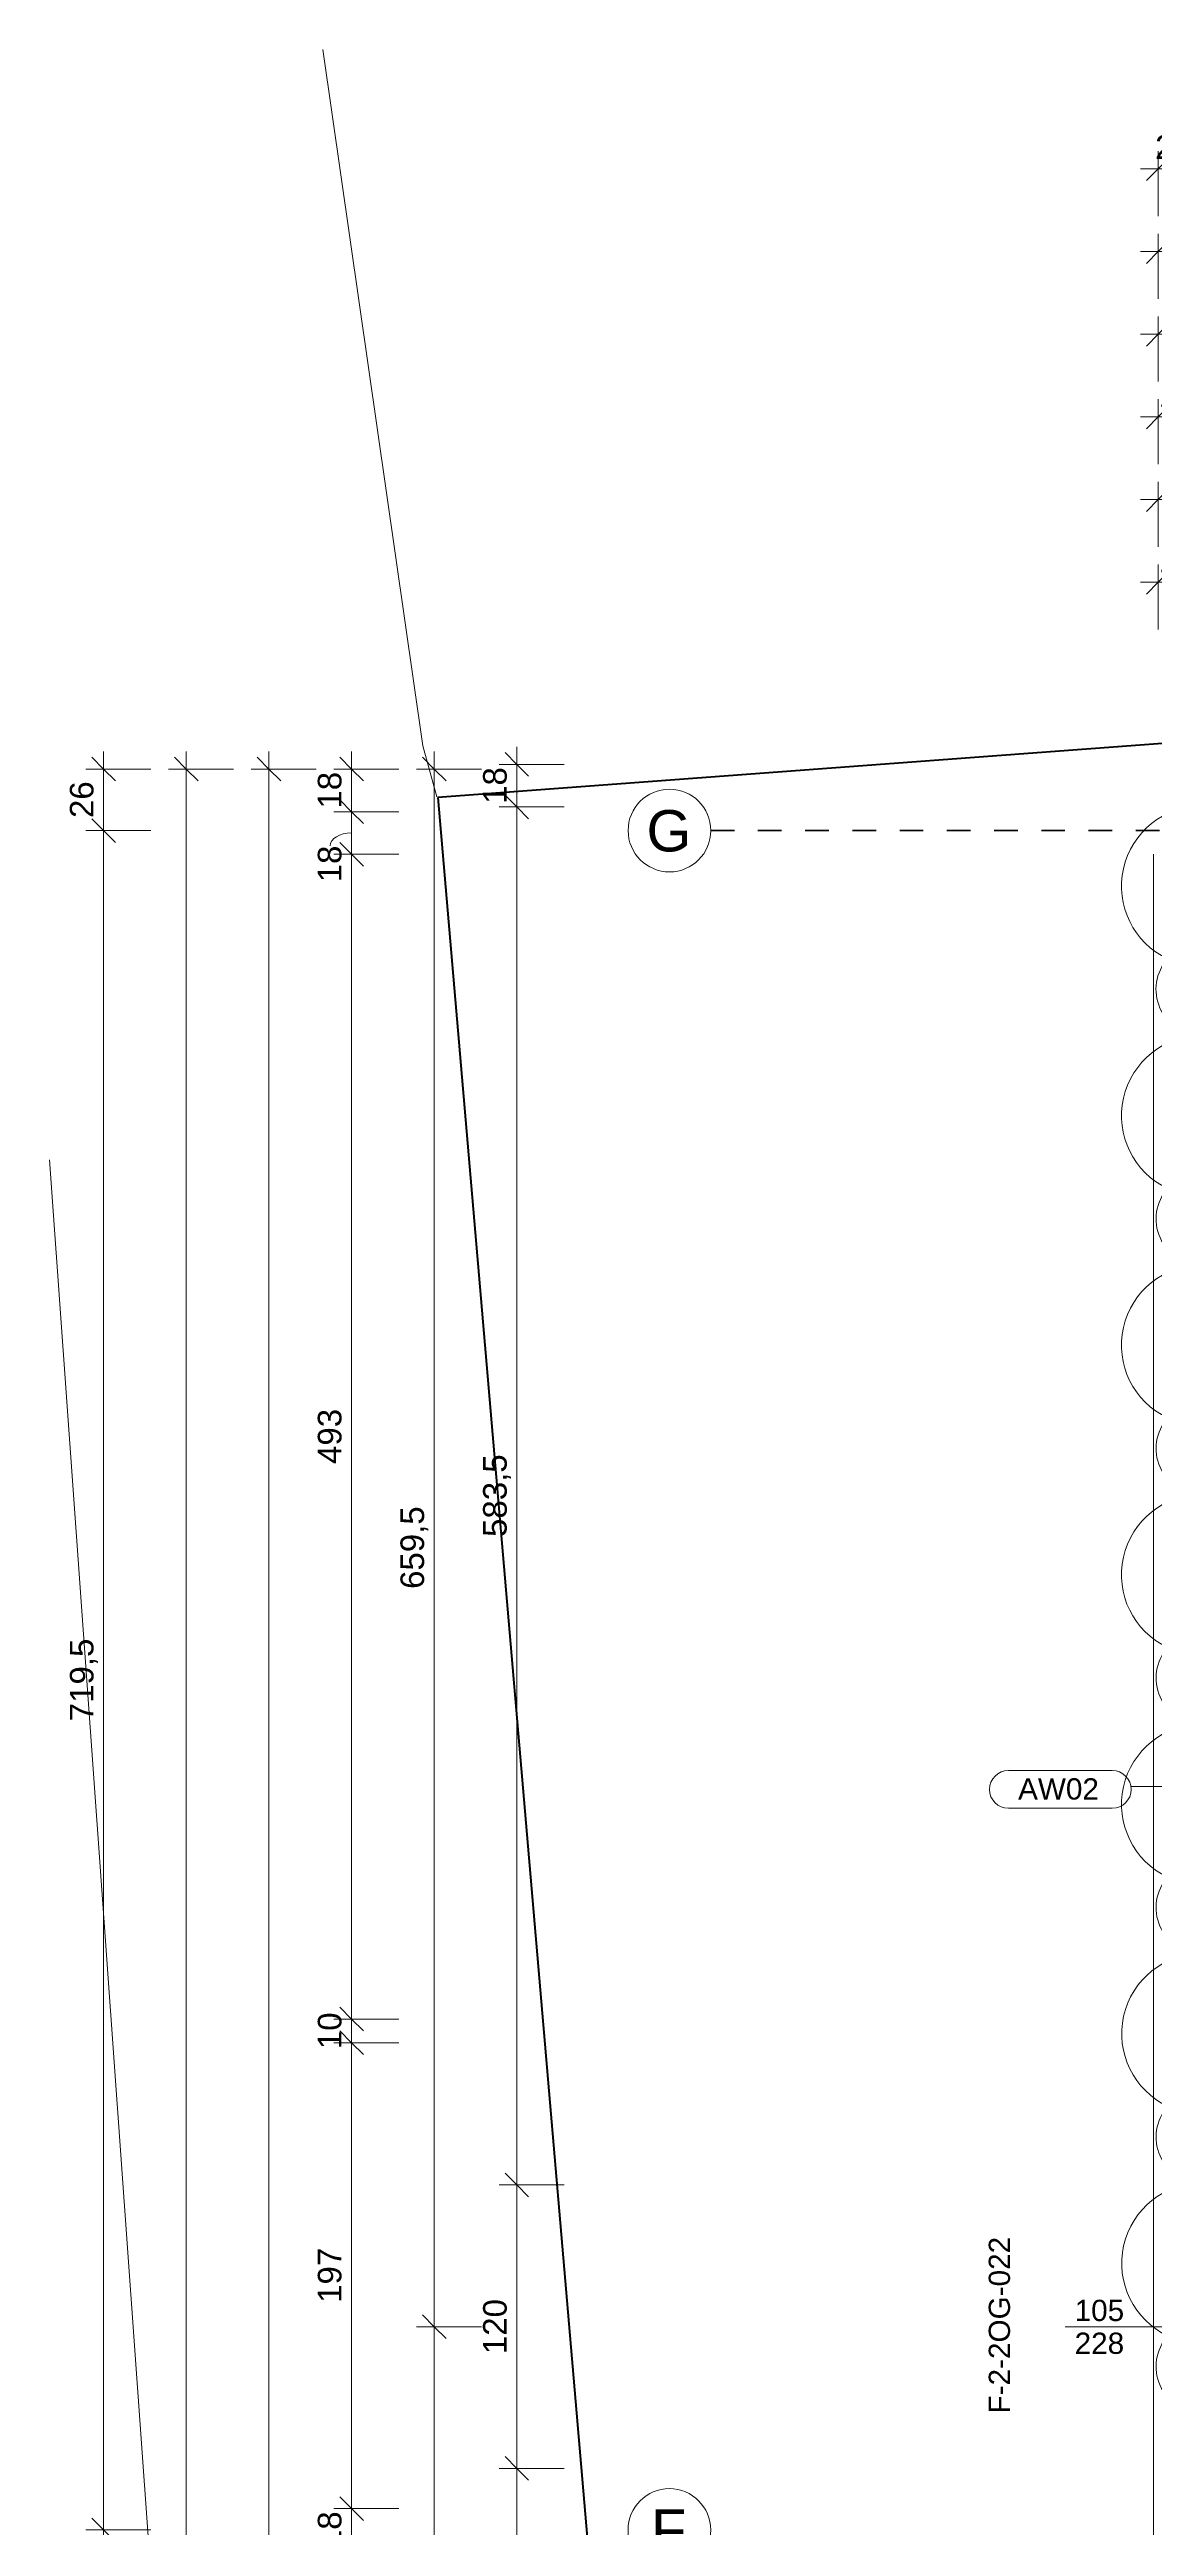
# Model space of a CAD drawing. Header units: metres. Extents: x -67.4 to -27.2, y 43.9 to 89.6.
# Drawn here: x -59.04 to -54.37, y 75.8 to 86.29 of the extents above; entities that cross this region are included whole.
import ezdxf

# ---------------------------------------------------------------- set-up
doc = ezdxf.new("R2010")
doc.units = ezdxf.units.M
doc.linetypes.add('Strich Punkt Mittel', pattern=[0.015875, 0.00635, -0.004763, 0, -0.004763])
for name, color, linetype, lineweight in [('A-GLAZ-IDEN_', 152, 'Continuous', 9), ('A_2D', 7, 'Continuous', 13), ('A_Bemassung-50_', 4, 'Continuous', 9), ('A_Bemassung_', 4, 'Continuous', 9), ('A_Beschriftung_', 7, 'Continuous', 9), ('A_Grundstuecksgrenze', 5, 'Continuous', 70), ('A_Raster_', 1, 'Continuous', 9), ('A_Waende', 7, 'Continuous', 13), ('G-ANNO-REVC_', 71, 'Continuous', 9)]:
    doc.layers.add(name, color=color, linetype=linetype, lineweight=lineweight)
doc.styles.add('Arial_1', font='arial.ttf', dxfattribs={"height": 0.175})
doc.styles.add('Arial_2', font='arial.ttf', dxfattribs={"height": 0.09})
doc.styles.add('Arial_5', font='arial.ttf', dxfattribs={"height": 0.1})
doc.dimstyles.new('WGA-Bemaßung', dxfattribs={"dimscale": 0.3048, "dimtxt": 0.102026, "dimasz": 0.328084, "dimexe": 0.246063, "dimexo": 0.0625, "dimgap": 0.04101, "dimtad": 1, "dimdec": 1, "dimlfac": 100, "dimrnd": 0.5, "dimdsep": 46, "dimtxsty": 'Arial_5', "dimblk1": 'OBLIQUE', "dimblk2": 'OBLIQUE', "dimsah": 1, "dimcen": 0.09, "dimdle": 0.246063, "dimazin": 2, "dimtfac": 1, "dimtdec": 4, "dimtix": 1, "dimtmove": 0, "dimatfit": 3, "dimfxl": 0.656168, "dimfxlon": 1, "dimtvp": 1, "dimtolj": 1, "dimtzin": 0, "dimarcsym": 2})
doc.dimstyles.new('WGA-Bemaßung_3', dxfattribs={"dimscale": 0.3048, "dimtxt": 0.102026, "dimasz": 0.328084, "dimexe": 0.246063, "dimexo": 0.0625, "dimgap": 0.04101, "dimtad": 1, "dimdec": 1, "dimlfac": 100, "dimrnd": 0.5, "dimdsep": 46, "dimtxsty": 'Arial_5', "dimblk1": 'OBLIQUE', "dimblk2": 'OBLIQUE', "dimsah": 1, "dimcen": 0.09, "dimdle": 0.246063, "dimazin": 2, "dimtfac": 1, "dimtdec": 4, "dimtix": 1, "dimtmove": 1, "dimatfit": 3, "dimfxl": 0.656168, "dimfxlon": 1, "dimtvp": 1, "dimtolj": 1, "dimtzin": 0, "dimarcsym": 2})
doc.dimstyles.new('WGA-Bemaßung_4', dxfattribs={"dimscale": 0.3048, "dimtxt": 0.102026, "dimasz": 0.328084, "dimexe": 0.246063, "dimexo": 0.0625, "dimgap": 0.04101, "dimtad": 1, "dimdec": 1, "dimlfac": 100, "dimrnd": 0.5, "dimdsep": 46, "dimtxsty": 'Arial_5', "dimblk1": 'OBLIQUE', "dimblk2": 'OBLIQUE', "dimsah": 1, "dimcen": 0.09, "dimdle": 0.246063, "dimazin": 2, "dimtfac": 1, "dimtdec": 4, "dimtix": 1, "dimtmove": 0, "dimatfit": 3, "dimfxl": 0.656168, "dimfxlon": 1, "dimtvp": 1, "dimtolj": 1, "dimtzin": 0, "dimarcsym": 2})

# ---------------------------------------------------------------- blocks, each defined once
blk = doc.blocks.new('Family - ___-3180367-263_PP_02OG_BT2')
at = {"layer": 'A_Grundstuecksgrenze'}
for p, q in [((-20.98, 98.81), (-31.818, 64.901)), ((-15.626, 97.032), (-20.98, 98.81))]:
    blk.add_line(p, q, dxfattribs=at)
blk = doc.blocks.new('Raster - BS_Achse-112124-263_PP_02OG_BT2')
at = {"layer": 'A_Beschriftung_'}
blk.add_circle((0, 0), 0.0035, dxfattribs=at)
blk = doc.blocks.new('BS_Fens_PP_Kämpfer - oben-10106766-263_PP_02OG_BT2')
at = {"layer": 'A-GLAZ-IDEN_'}
blk.add_line((0, 0.00012), (0, 0.01076), dxfattribs=at)
blk = doc.blocks.new('DIMBLOCK15-263_PP_02OG_BT2')
at = {"layer": 'A_Bemassung-50_', "lineweight": 35, "transparency": 16777216}
for p, q in [((-58.814, 83.24), (-58.864, 83.29)), ((-58.814, 83.24), (-58.764, 83.19)), ((-58.814, 82.98), (-58.864, 83.03)), ((-58.814, 82.98), (-58.764, 82.93))]:
    blk.add_line(p, q, dxfattribs=at)
at = {"layer": 'A_Bemassung-50_', "transparency": 16777216}
for p, q in [((-58.814, 83.315), (-58.814, 82.98)), ((-58.814, 83.24), (-58.889, 83.24)), ((-58.814, 83.24), (-58.614, 83.24)), ((-58.814, 82.98), (-58.889, 82.98)), ((-58.814, 82.98), (-58.614, 82.98))]:
    blk.add_line(p, q, dxfattribs=at)
at = {"layer": 'A_Bemassung-50_', "color": 0, "transparency": 16777216, "insert": (-58.957, 83.033), "char_height": 0.1, "width": 0.18459, "attachment_point": 1, "rotation": 90, "line_spacing_factor": 0.941778, "style": 'Arial_5'}
blk.add_mtext('26', dxfattribs=at)
blk = doc.blocks.new('_Oblique')
at = {"color": 0, "linetype": 'ByBlock', "lineweight": -2}
blk.add_line((-0.5, -0.5), (0.5, 0.5), dxfattribs=at)
blk = doc.blocks.new('DIMBLOCK16-263_PP_02OG_BT2')
at = {"layer": 'A_Bemassung-50_', "transparency": 16777216}
for p, q in [((-58.814, 82.98), (-58.889, 82.98)), ((-58.814, 82.98), (-58.814, 75.787)), ((-58.814, 82.98), (-58.614, 82.98)), ((-58.814, 75.787), (-58.889, 75.787)), ((-58.814, 75.787), (-58.614, 75.787))]:
    blk.add_line(p, q, dxfattribs=at)
at = {"layer": 'A_Bemassung-50_', "lineweight": 35, "transparency": 16777216}
for p, q in [((-58.814, 82.98), (-58.864, 83.03)), ((-58.814, 82.98), (-58.764, 82.93)), ((-58.814, 75.787), (-58.864, 75.837)), ((-58.814, 75.787), (-58.764, 75.737))]:
    blk.add_line(p, q, dxfattribs=at)
at = {"layer": 'A_Bemassung-50_', "color": 0, "transparency": 16777216, "insert": (-58.957, 79.21), "char_height": 0.1, "width": 0.41627, "attachment_point": 1, "rotation": 90, "line_spacing_factor": 0.941778, "style": 'Arial_5'}
blk.add_mtext('719,5', dxfattribs=at)
blk = doc.blocks.new('DIMBLOCK17-263_PP_02OG_BT2')
at = {"layer": 'A_Bemassung-50_', "lineweight": 35, "transparency": 16777216}
for p, q in [((-58.814, 75.787), (-58.864, 75.837)), ((-58.814, 75.787), (-58.764, 75.737)), ((-58.815, 68.904), (-58.865, 68.954)), ((-58.815, 68.904), (-58.765, 68.854))]:
    blk.add_line(p, q, dxfattribs=at)
at = {"layer": 'A_Bemassung-50_', "transparency": 16777216}
for p, q in [((-58.814, 75.787), (-58.889, 75.787)), ((-58.814, 75.787), (-58.815, 68.904)), ((-58.814, 75.787), (-58.614, 75.787)), ((-58.815, 68.904), (-58.89, 68.904)), ((-58.815, 68.904), (-58.615, 68.904))]:
    blk.add_line(p, q, dxfattribs=at)
at = {"layer": 'A_Bemassung-50_', "color": 0, "transparency": 16777216, "insert": (-58.957, 72.172), "char_height": 0.1, "width": 0.41627, "attachment_point": 1, "rotation": 90, "line_spacing_factor": 0.941778, "style": 'Arial_5'}
blk.add_mtext('688,5', dxfattribs=at)
blk = doc.blocks.new('DIMBLOCK23-263_PP_02OG_BT2')
at = {"layer": 'A_Bemassung-50_', "lineweight": 35, "transparency": 16777216}
for p, q in [((-58.464, 83.24), (-58.514, 83.29)), ((-58.464, 83.24), (-58.414, 83.19)), ((-58.465, 47.652), (-58.515, 47.702)), ((-58.465, 47.652), (-58.415, 47.602))]:
    blk.add_line(p, q, dxfattribs=at)
at = {"layer": 'A_Bemassung-50_', "transparency": 16777216}
for p, q in [((-58.464, 83.315), (-58.465, 47.577)), ((-58.464, 83.24), (-58.539, 83.24)), ((-58.464, 83.24), (-58.264, 83.24)), ((-58.465, 47.652), (-58.54, 47.652)), ((-58.465, 47.652), (-58.265, 47.652))]:
    blk.add_line(p, q, dxfattribs=at)
at = {"layer": 'A_Bemassung-50_', "color": 0, "transparency": 16777216, "insert": (-58.607, 65.292), "char_height": 0.1, "width": 0.36918, "attachment_point": 1, "rotation": 90, "line_spacing_factor": 0.941778, "style": 'Arial_5'}
blk.add_mtext('3559', dxfattribs=at)
blk = doc.blocks.new('DIMBLOCK24-263_PP_02OG_BT2')
at = {"layer": 'A_Bemassung-50_', "lineweight": 35, "transparency": 16777216}
for p, q in [((-58.114, 83.24), (-58.164, 83.29)), ((-58.114, 83.24), (-58.064, 83.19)), ((-58.115, 47.652), (-58.165, 47.702)), ((-58.115, 47.652), (-58.065, 47.602))]:
    blk.add_line(p, q, dxfattribs=at)
at = {"layer": 'A_Bemassung-50_', "transparency": 16777216}
for p, q in [((-58.114, 83.315), (-58.115, 47.577)), ((-58.114, 83.24), (-58.189, 83.24)), ((-58.114, 83.24), (-57.914, 83.24)), ((-58.115, 47.652), (-58.19, 47.652)), ((-58.115, 47.652), (-57.915, 47.652))]:
    blk.add_line(p, q, dxfattribs=at)
at = {"layer": 'A_Bemassung-50_', "color": 0, "transparency": 16777216, "insert": (-58.257, 65.292), "char_height": 0.1, "width": 0.36918, "attachment_point": 1, "rotation": 90, "line_spacing_factor": 0.941778, "style": 'Arial_5'}
blk.add_mtext('3559', dxfattribs=at)
blk = doc.blocks.new('DIMBLOCK29-263_PP_02OG_BT2')
at = {"layer": 'A_Bemassung-50_', "transparency": 16777216}
for p, q in [((-54.104, 85.781), (-54.423, 85.781)), ((-54.348, 85.781), (-54.348, 85.856)), ((-54.348, 85.781), (-54.348, 85.581)), ((-54.104, 85.781), (-54.104, 85.856)), ((-54.104, 85.781), (-54.104, 85.581))]:
    blk.add_line(p, q, dxfattribs=at)
at = {"layer": 'A_Bemassung-50_', "lineweight": 35, "transparency": 16777216}
for p, q in [((-54.348, 85.781), (-54.398, 85.731)), ((-54.348, 85.781), (-54.298, 85.831)), ((-54.104, 85.781), (-54.154, 85.731)), ((-54.104, 85.781), (-54.054, 85.831))]:
    blk.add_line(p, q, dxfattribs=at)
at = {"layer": 'A_Bemassung-50_', "color": 0, "transparency": 16777216, "insert": (-54.361, 85.923), "char_height": 0.1, "width": 0.32397, "attachment_point": 1, "rotation": 359.9983, "line_spacing_factor": 0.941778, "style": 'Arial_5'}
blk.add_mtext('24,5', dxfattribs=at)
blk = doc.blocks.new('DIMBLOCK30-263_PP_02OG_BT2')
at = {"layer": 'A_Bemassung-50_', "transparency": 16777216}
for p, q in [((-54.348, 85.431), (-54.348, 85.506)), ((-37.348, 85.43), (-37.348, 85.505)), ((-54.423, 85.431), (-37.273, 85.43)), ((-54.348, 85.431), (-54.348, 85.231)), ((-37.348, 85.43), (-37.348, 85.23))]:
    blk.add_line(p, q, dxfattribs=at)
at = {"layer": 'A_Bemassung-50_', "lineweight": 35, "transparency": 16777216}
for p, q in [((-54.348, 85.431), (-54.298, 85.481)), ((-37.348, 85.43), (-37.298, 85.48)), ((-54.348, 85.431), (-54.398, 85.381)), ((-37.348, 85.43), (-37.398, 85.38))]:
    blk.add_line(p, q, dxfattribs=at)
at = {"layer": 'A_Bemassung-50_', "color": 0, "transparency": 16777216, "insert": (-46.002, 85.573), "char_height": 0.1, "width": 0.36918, "attachment_point": 1, "rotation": 359.9983, "line_spacing_factor": 0.941778, "style": 'Arial_5'}
blk.add_mtext('1700', dxfattribs=at)
blk = doc.blocks.new('DIMBLOCK31-263_PP_02OG_BT2')
at = {"layer": 'A_Bemassung-50_', "transparency": 16777216}
for p, q in [((-54.348, 85.081), (-54.348, 85.156)), ((-40.568, 85.08), (-40.568, 85.155)), ((-54.423, 85.081), (-40.568, 85.08)), ((-54.348, 85.081), (-54.348, 84.881)), ((-40.568, 85.08), (-40.568, 84.88))]:
    blk.add_line(p, q, dxfattribs=at)
at = {"layer": 'A_Bemassung-50_', "lineweight": 35, "transparency": 16777216}
for p, q in [((-54.348, 85.081), (-54.398, 85.031)), ((-54.348, 85.081), (-54.298, 85.131)), ((-40.568, 85.08), (-40.618, 85.03)), ((-40.568, 85.08), (-40.518, 85.13))]:
    blk.add_line(p, q, dxfattribs=at)
at = {"layer": 'A_Bemassung-50_', "color": 0, "transparency": 16777216, "insert": (-47.612, 85.223), "char_height": 0.1, "width": 0.36918, "attachment_point": 1, "rotation": 359.9983, "line_spacing_factor": 0.941778, "style": 'Arial_5'}
blk.add_mtext('1378', dxfattribs=at)
blk = doc.blocks.new('DIMBLOCK55-263_PP_02OG_BT2')
at = {"layer": 'A_Bemassung-50_', "transparency": 16777216}
for p, q in [((-54.348, 84.381), (-54.348, 84.456)), ((-52.433, 84.381), (-52.433, 84.456)), ((-52.433, 84.381), (-54.423, 84.381)), ((-54.348, 84.381), (-54.348, 84.181)), ((-52.433, 84.381), (-52.433, 84.181))]:
    blk.add_line(p, q, dxfattribs=at)
at = {"layer": 'A_Bemassung-50_', "lineweight": 35, "transparency": 16777216}
for p, q in [((-54.348, 84.381), (-54.298, 84.431)), ((-52.433, 84.381), (-52.383, 84.431)), ((-54.348, 84.381), (-54.398, 84.331)), ((-52.433, 84.381), (-52.483, 84.331))]:
    blk.add_line(p, q, dxfattribs=at)
at = {"layer": 'A_Bemassung-50_', "color": 0, "transparency": 16777216, "insert": (-53.564, 84.523), "char_height": 0.1, "width": 0.41627, "attachment_point": 1, "rotation": 359.9983, "line_spacing_factor": 0.941778, "style": 'Arial_5'}
blk.add_mtext('191,5', dxfattribs=at)
blk = doc.blocks.new('DIMBLOCK60-263_PP_02OG_BT2')
at = {"layer": 'A_Bemassung-50_', "transparency": 16777216}
for p, q in [((-57.414, 76.647), (-57.489, 76.647)), ((-57.414, 74.167), (-57.414, 76.647)), ((-57.414, 76.647), (-57.214, 76.647)), ((-57.414, 74.167), (-57.489, 74.167)), ((-57.414, 74.167), (-57.214, 74.167))]:
    blk.add_line(p, q, dxfattribs=at)
at = {"layer": 'A_Bemassung-50_', "lineweight": 35, "transparency": 16777216}
for p, q in [((-57.414, 76.647), (-57.464, 76.697)), ((-57.414, 76.647), (-57.364, 76.597)), ((-57.414, 74.167), (-57.464, 74.217)), ((-57.414, 74.167), (-57.364, 74.117))]:
    blk.add_line(p, q, dxfattribs=at)
at = {"layer": 'A_Bemassung-50_', "color": 0, "transparency": 16777216, "insert": (-57.557, 75.291), "char_height": 0.1, "width": 0.27688, "attachment_point": 1, "rotation": 90, "line_spacing_factor": 0.941778, "style": 'Arial_5'}
blk.add_mtext('248', dxfattribs=at)
blk = doc.blocks.new('DIMBLOCK61-263_PP_02OG_BT2')
at = {"layer": 'A_Bemassung-50_', "lineweight": 35, "transparency": 16777216}
for p, q in [((-57.414, 83.24), (-57.464, 83.29)), ((-57.414, 83.24), (-57.364, 83.19)), ((-57.414, 76.647), (-57.464, 76.697)), ((-57.414, 76.647), (-57.364, 76.597))]:
    blk.add_line(p, q, dxfattribs=at)
at = {"layer": 'A_Bemassung-50_', "transparency": 16777216}
for p, q in [((-57.414, 76.647), (-57.414, 83.315)), ((-57.414, 83.24), (-57.489, 83.24)), ((-57.414, 83.24), (-57.214, 83.24)), ((-57.414, 76.647), (-57.489, 76.647)), ((-57.414, 76.647), (-57.214, 76.647))]:
    blk.add_line(p, q, dxfattribs=at)
at = {"layer": 'A_Bemassung-50_', "color": 0, "transparency": 16777216, "insert": (-57.557, 79.77), "char_height": 0.1, "width": 0.41627, "attachment_point": 1, "rotation": 90, "line_spacing_factor": 0.941778, "style": 'Arial_5'}
blk.add_mtext('659,5', dxfattribs=at)
blk = doc.blocks.new('DIMBLOCK85-263_PP_02OG_BT2')
at = {"layer": 'A_Bemassung-50_', "transparency": 16777216}
for p, q in [((-54.188, 84.731), (-54.423, 84.731)), ((-54.348, 84.731), (-54.348, 84.806)), ((-54.348, 84.731), (-54.348, 84.531)), ((-54.188, 84.731), (-54.188, 84.806)), ((-54.188, 84.731), (-54.188, 84.531))]:
    blk.add_line(p, q, dxfattribs=at)
at = {"layer": 'A_Bemassung-50_', "lineweight": 35, "transparency": 16777216}
for p, q in [((-54.348, 84.731), (-54.398, 84.681)), ((-54.348, 84.731), (-54.298, 84.781)), ((-54.188, 84.731), (-54.238, 84.681)), ((-54.188, 84.731), (-54.138, 84.781))]:
    blk.add_line(p, q, dxfattribs=at)
at = {"layer": 'A_Bemassung-50_', "color": 0, "transparency": 16777216, "insert": (-54.345, 84.873), "char_height": 0.1, "width": 0.18459, "attachment_point": 1, "rotation": 359.9983, "line_spacing_factor": 0.941778, "style": 'Arial_5'}
blk.add_mtext('16', dxfattribs=at)
blk = doc.blocks.new('DIMBLOCK86-263_PP_02OG_BT2')
at = {"layer": 'A_Bemassung-50_', "lineweight": 35, "transparency": 16777216}
for p, q in [((-57.764, 83.24), (-57.814, 83.29)), ((-57.764, 83.24), (-57.714, 83.19)), ((-57.764, 83.06), (-57.814, 83.11)), ((-57.764, 83.06), (-57.714, 83.01))]:
    blk.add_line(p, q, dxfattribs=at)
at = {"layer": 'A_Bemassung-50_', "transparency": 16777216}
for p, q in [((-57.764, 83.315), (-57.764, 83.06)), ((-57.764, 83.24), (-57.839, 83.24)), ((-57.764, 83.24), (-57.564, 83.24)), ((-57.764, 83.06), (-57.839, 83.06)), ((-57.764, 83.06), (-57.564, 83.06))]:
    blk.add_line(p, q, dxfattribs=at)
at = {"layer": 'A_Bemassung-50_', "color": 0, "transparency": 16777216, "insert": (-57.907, 83.073), "char_height": 0.1, "width": 0.18459, "attachment_point": 1, "rotation": 90, "line_spacing_factor": 0.941778, "style": 'Arial_5'}
blk.add_mtext('18', dxfattribs=at)
blk = doc.blocks.new('DIMBLOCK87-263_PP_02OG_BT2')
at = {"layer": 'A_Bemassung-50_', "transparency": 16777216}
for p, q in [((-57.764, 83.06), (-57.839, 83.06)), ((-57.764, 83.06), (-57.764, 82.88)), ((-57.764, 83.06), (-57.564, 83.06)), ((-57.764, 82.88), (-57.839, 82.88)), ((-57.764, 82.88), (-57.564, 82.88))]:
    blk.add_line(p, q, dxfattribs=at)
at = {"layer": 'A_Bemassung-50_', "lineweight": 35, "transparency": 16777216}
for p, q in [((-57.764, 83.06), (-57.814, 83.11)), ((-57.764, 83.06), (-57.714, 83.01)), ((-57.764, 82.88), (-57.814, 82.93)), ((-57.764, 82.88), (-57.714, 82.83))]:
    blk.add_line(p, q, dxfattribs=at)
at = {"layer": 'A_Bemassung-50_', "transparency": 16777216}
blk.add_ellipse((-57.764, 82.915), major_axis=(-0.091, 0), ratio=0.606042, start_param=4.712389, end_param=6.283185, dxfattribs=at)
at = {"layer": 'A_Bemassung-50_', "color": 0, "transparency": 16777216, "insert": (-57.907, 82.761), "char_height": 0.1, "width": 0.18459, "attachment_point": 1, "rotation": 90, "line_spacing_factor": 0.941778, "style": 'Arial_5'}
blk.add_mtext('18', dxfattribs=at)
blk = doc.blocks.new('DIMBLOCK88-263_PP_02OG_BT2')
at = {"layer": 'A_Bemassung-50_', "transparency": 16777216}
for p, q in [((-57.764, 82.88), (-57.839, 82.88)), ((-57.764, 82.88), (-57.764, 77.949)), ((-57.764, 82.88), (-57.564, 82.88)), ((-57.764, 77.949), (-57.839, 77.949)), ((-57.764, 77.949), (-57.564, 77.949))]:
    blk.add_line(p, q, dxfattribs=at)
at = {"layer": 'A_Bemassung-50_', "lineweight": 35, "transparency": 16777216}
for p, q in [((-57.764, 82.88), (-57.814, 82.93)), ((-57.764, 82.88), (-57.714, 82.83)), ((-57.764, 77.949), (-57.814, 77.999)), ((-57.764, 77.949), (-57.714, 77.899))]:
    blk.add_line(p, q, dxfattribs=at)
at = {"layer": 'A_Bemassung-50_', "color": 0, "transparency": 16777216, "insert": (-57.907, 80.299), "char_height": 0.1, "width": 0.27688, "attachment_point": 1, "rotation": 90, "line_spacing_factor": 0.941778, "style": 'Arial_5'}
blk.add_mtext('493', dxfattribs=at)
blk = doc.blocks.new('DIMBLOCK89-263_PP_02OG_BT2')
at = {"layer": 'A_Bemassung-50_', "transparency": 16777216}
for p, q in [((-57.764, 77.949), (-57.839, 77.949)), ((-57.764, 77.949), (-57.764, 77.849)), ((-57.764, 77.949), (-57.564, 77.949)), ((-57.764, 77.849), (-57.839, 77.849)), ((-57.764, 77.849), (-57.564, 77.849))]:
    blk.add_line(p, q, dxfattribs=at)
at = {"layer": 'A_Bemassung-50_', "lineweight": 35, "transparency": 16777216}
for p, q in [((-57.764, 77.949), (-57.814, 77.999)), ((-57.764, 77.849), (-57.814, 77.899)), ((-57.764, 77.949), (-57.714, 77.899)), ((-57.764, 77.849), (-57.714, 77.799))]:
    blk.add_line(p, q, dxfattribs=at)
at = {"layer": 'A_Bemassung-50_', "color": 0, "transparency": 16777216, "insert": (-57.907, 77.822), "char_height": 0.1, "width": 0.18459, "attachment_point": 1, "rotation": 90, "line_spacing_factor": 0.941778, "style": 'Arial_5'}
blk.add_mtext('10', dxfattribs=at)
blk = doc.blocks.new('DIMBLOCK90-263_PP_02OG_BT2')
at = {"layer": 'A_Bemassung-50_', "lineweight": 35, "transparency": 16777216}
for p, q in [((-57.764, 77.849), (-57.814, 77.899)), ((-57.764, 77.849), (-57.714, 77.799)), ((-57.764, 75.877), (-57.814, 75.927)), ((-57.764, 75.877), (-57.714, 75.827))]:
    blk.add_line(p, q, dxfattribs=at)
at = {"layer": 'A_Bemassung-50_', "transparency": 16777216}
for p, q in [((-57.764, 77.849), (-57.839, 77.849)), ((-57.764, 77.849), (-57.764, 75.877)), ((-57.764, 77.849), (-57.564, 77.849)), ((-57.764, 75.877), (-57.839, 75.877)), ((-57.764, 75.877), (-57.564, 75.877))]:
    blk.add_line(p, q, dxfattribs=at)
at = {"layer": 'A_Bemassung-50_', "color": 0, "transparency": 16777216, "insert": (-57.907, 76.748), "char_height": 0.1, "width": 0.27688, "attachment_point": 1, "rotation": 90, "line_spacing_factor": 0.941778, "style": 'Arial_5'}
blk.add_mtext('197', dxfattribs=at)
blk = doc.blocks.new('DIMBLOCK91-263_PP_02OG_BT2')
at = {"layer": 'A_Bemassung-50_', "lineweight": 35, "transparency": 16777216}
for p, q in [((-57.764, 75.877), (-57.814, 75.927)), ((-57.764, 75.877), (-57.714, 75.827)), ((-57.764, 75.697), (-57.814, 75.747)), ((-57.764, 75.697), (-57.714, 75.647))]:
    blk.add_line(p, q, dxfattribs=at)
at = {"layer": 'A_Bemassung-50_', "transparency": 16777216}
for p, q in [((-57.764, 75.877), (-57.839, 75.877)), ((-57.764, 75.877), (-57.764, 75.697)), ((-57.764, 75.877), (-57.564, 75.877)), ((-57.764, 75.697), (-57.839, 75.697)), ((-57.764, 75.697), (-57.564, 75.697))]:
    blk.add_line(p, q, dxfattribs=at)
at = {"layer": 'A_Bemassung-50_', "color": 0, "transparency": 16777216, "insert": (-57.907, 75.71), "char_height": 0.1, "width": 0.18459, "attachment_point": 1, "rotation": 90, "line_spacing_factor": 0.941778, "style": 'Arial_5'}
blk.add_mtext('18', dxfattribs=at)
blk = doc.blocks.new('BS_Wand_Lollipop - links_unten-2026911-263_PP_02OG_BT2')
at = {"layer": 'A_Beschriftung_'}
for p, q in [((-0.00467, 0.00137), (-0.01347, 0.00137)), ((-0.00309, 0), (0.003, 0)), ((-0.00467, -0.00183), (-0.01347, -0.00183))]:
    blk.add_line(p, q, dxfattribs=at)
for centre, start, end in [((-0.01347, -0.00023), 90, 270), ((-0.00467, -0.00023), 270, 90)]:
    blk.add_arc(centre, 0.0016, start, end, dxfattribs=at)
blk = doc.blocks.new('DIMBLOCK277-263_PP_02OG_BT2')
at = {"layer": 'A_Bemassung-50_', "transparency": 16777216}
for p, q in [((-54.348, 84.031), (-54.348, 84.106)), ((-54.188, 84.031), (-54.188, 84.106)), ((-54.188, 84.031), (-54.423, 84.031)), ((-54.348, 84.031), (-54.348, 83.831)), ((-54.188, 84.031), (-54.188, 83.831))]:
    blk.add_line(p, q, dxfattribs=at)
at = {"layer": 'A_Bemassung-50_', "lineweight": 35, "transparency": 16777216}
for p, q in [((-54.348, 84.031), (-54.398, 83.981)), ((-54.348, 84.031), (-54.298, 84.081)), ((-54.188, 84.031), (-54.238, 83.981)), ((-54.188, 84.031), (-54.138, 84.081))]:
    blk.add_line(p, q, dxfattribs=at)
at = {"layer": 'A_Bemassung-50_', "color": 0, "transparency": 16777216, "insert": (-54.345, 84.173), "char_height": 0.1, "width": 0.18459, "attachment_point": 1, "rotation": 359.9983, "line_spacing_factor": 0.941778, "style": 'Arial_5'}
blk.add_mtext('16', dxfattribs=at)
blk = doc.blocks.new('DIMBLOCK576-263_PP_02OG_BT2')
at = {"layer": 'A_Bemassung-50_', "transparency": 16777216}
for p, q in [((-57.064, 76.047), (-57.139, 76.047)), ((-57.064, 74.767), (-57.064, 76.047)), ((-57.064, 76.047), (-56.864, 76.047)), ((-57.064, 74.767), (-57.139, 74.767)), ((-57.064, 74.767), (-56.864, 74.767))]:
    blk.add_line(p, q, dxfattribs=at)
at = {"layer": 'A_Bemassung-50_', "lineweight": 35, "transparency": 16777216}
for p, q in [((-57.064, 76.047), (-57.114, 76.097)), ((-57.064, 76.047), (-57.014, 75.997)), ((-57.064, 74.767), (-57.114, 74.817)), ((-57.064, 74.767), (-57.014, 74.717))]:
    blk.add_line(p, q, dxfattribs=at)
at = {"layer": 'A_Bemassung-50_', "color": 0, "transparency": 16777216, "insert": (-57.207, 75.291), "char_height": 0.1, "width": 0.27688, "attachment_point": 1, "rotation": 90, "line_spacing_factor": 0.941778, "style": 'Arial_5'}
blk.add_mtext('128', dxfattribs=at)
blk = doc.blocks.new('DIMBLOCK577-263_PP_02OG_BT2')
at = {"layer": 'A_Bemassung-50_', "lineweight": 35, "transparency": 16777216}
for p, q in [((-57.064, 77.247), (-57.114, 77.297)), ((-57.064, 77.247), (-57.014, 77.197)), ((-57.064, 76.047), (-57.114, 76.097)), ((-57.064, 76.047), (-57.014, 75.997))]:
    blk.add_line(p, q, dxfattribs=at)
at = {"layer": 'A_Bemassung-50_', "transparency": 16777216}
for p, q in [((-57.064, 77.247), (-57.139, 77.247)), ((-57.064, 76.047), (-57.064, 77.247)), ((-57.064, 77.247), (-56.864, 77.247)), ((-57.064, 76.047), (-57.139, 76.047)), ((-57.064, 76.047), (-56.864, 76.047))]:
    blk.add_line(p, q, dxfattribs=at)
at = {"layer": 'A_Bemassung-50_', "color": 0, "transparency": 16777216, "insert": (-57.207, 76.531), "char_height": 0.1, "width": 0.27688, "attachment_point": 1, "rotation": 90, "line_spacing_factor": 0.941778, "style": 'Arial_5'}
blk.add_mtext('120', dxfattribs=at)
blk = doc.blocks.new('DIMBLOCK578-263_PP_02OG_BT2')
at = {"layer": 'A_Bemassung-50_', "transparency": 16777216}
for p, q in [((-57.064, 83.08), (-57.139, 83.08)), ((-57.064, 77.247), (-57.064, 83.08)), ((-57.064, 83.08), (-56.864, 83.08)), ((-57.064, 77.247), (-57.139, 77.247)), ((-57.064, 77.247), (-56.864, 77.247))]:
    blk.add_line(p, q, dxfattribs=at)
at = {"layer": 'A_Bemassung-50_', "lineweight": 35, "transparency": 16777216}
for p, q in [((-57.064, 83.08), (-57.114, 83.13)), ((-57.064, 83.08), (-57.014, 83.03)), ((-57.064, 77.247), (-57.114, 77.297)), ((-57.064, 77.247), (-57.014, 77.197))]:
    blk.add_line(p, q, dxfattribs=at)
at = {"layer": 'A_Bemassung-50_', "color": 0, "transparency": 16777216, "insert": (-57.207, 79.99), "char_height": 0.1, "width": 0.41627, "attachment_point": 1, "rotation": 90, "line_spacing_factor": 0.941778, "style": 'Arial_5'}
blk.add_mtext('583,5', dxfattribs=at)
blk = doc.blocks.new('DIMBLOCK579-263_PP_02OG_BT2')
at = {"layer": 'A_Bemassung-50_', "transparency": 16777216}
for p, q in [((-57.064, 83.26), (-57.139, 83.26)), ((-57.064, 83.08), (-57.064, 83.335)), ((-57.064, 83.26), (-56.864, 83.26)), ((-57.064, 83.08), (-57.139, 83.08)), ((-57.064, 83.08), (-56.864, 83.08))]:
    blk.add_line(p, q, dxfattribs=at)
at = {"layer": 'A_Bemassung-50_', "lineweight": 35, "transparency": 16777216}
for p, q in [((-57.064, 83.26), (-57.114, 83.31)), ((-57.064, 83.26), (-57.014, 83.21)), ((-57.064, 83.08), (-57.114, 83.13)), ((-57.064, 83.08), (-57.014, 83.03))]:
    blk.add_line(p, q, dxfattribs=at)
at = {"layer": 'A_Bemassung-50_', "color": 0, "transparency": 16777216, "insert": (-57.207, 83.093), "char_height": 0.1, "width": 0.18459, "attachment_point": 1, "rotation": 90, "line_spacing_factor": 0.941778, "style": 'Arial_5'}
blk.add_mtext('18', dxfattribs=at)
blk = doc.blocks.new('Family - ___-11916793-263_PP_02OG_BT2')
at = {"layer": 'G-ANNO-REVC_'}
for centre, radius, start, end in [((-17.861, 97.471), 0.158, 25.5497, 157.36), ((-17.532, 97.334), 0.277, 337.36, 132.1512), ((-18.138, 97.218), 0.34, 67.36, 222.1512), ((-17.13, 97.166), 0.158, 25.5497, 157.36), ((-16.801, 97.029), 0.277, 337.36, 132.1512), ((-18.306, 96.815), 0.194, 115.5497, 247.36), ((-16.399, 96.862), 0.158, 25.5497, 157.36), ((-16.071, 96.724), 0.277, 337.36, 132.1512), ((-15.669, 96.557), 0.158, 25.5497, 157.36), ((-15.34, 96.42), 0.277, 337.36, 132.1512), ((-18.512, 96.321), 0.34, 67.36, 222.1512), ((-15.159, 96.134), 0.194, 295.5497, 67.36), ((-18.68, 95.918), 0.194, 115.5497, 247.36), ((-15.328, 95.73), 0.34, 247.36, 42.1512), ((-18.886, 95.425), 0.34, 67.36, 222.1512), ((-15.533, 95.237), 0.194, 295.5497, 67.36), ((-19.054, 95.021), 0.194, 115.5497, 247.36), ((-15.702, 94.834), 0.34, 247.36, 42.1512), ((-19.26, 94.528), 0.34, 67.36, 222.1512), ((-15.907, 94.34), 0.194, 295.5497, 67.36), ((-19.428, 94.124), 0.194, 115.5497, 247.36), ((-16.076, 93.937), 0.34, 247.36, 42.1512), ((-19.634, 93.631), 0.34, 67.36, 222.1512), ((-16.281, 93.444), 0.194, 295.5497, 67.36), ((-19.802, 93.228), 0.194, 115.5497, 247.36), ((-16.45, 93.04), 0.34, 247.36, 42.1512), ((-20.007, 92.735), 0.34, 67.36, 222.1512), ((-16.655, 92.547), 0.194, 295.5497, 67.36), ((-20.176, 92.331), 0.194, 115.5497, 247.36), ((-16.824, 92.144), 0.34, 247.36, 42.1512), ((-20.381, 91.838), 0.34, 67.36, 222.1512), ((-17.029, 91.65), 0.194, 295.5497, 67.36), ((-20.55, 91.434), 0.194, 115.5497, 247.36), ((-17.198, 91.247), 0.34, 247.36, 42.1512), ((-20.369, 91.148), 0.277, 157.36, 312.1512), ((-20.04, 91.011), 0.158, 205.5497, 337.36), ((-19.638, 90.844), 0.277, 157.36, 312.1512), ((-17.403, 90.754), 0.194, 295.5497, 67.36), ((-19.31, 90.707), 0.158, 205.5497, 337.36), ((-18.908, 90.539), 0.277, 157.36, 312.1512), ((-17.572, 90.35), 0.34, 247.36, 42.1512), ((-18.579, 90.402), 0.158, 205.5497, 337.36), ((-18.177, 90.234), 0.277, 157.36, 312.1512), ((-17.849, 90.097), 0.158, 205.5497, 337.36)]:
    blk.add_arc(centre, radius, start, end, dxfattribs=at)

msp = doc.modelspace()

# ---------------------------------------------------------------- linework, layer by layer
at = {"layer": 'A_2D', "lineweight": 18}
for p, q in [((-57.4623, 83.3382), (-57.8861, 86.286)), ((-57.4623, 83.3382), (-57.4029, 83.1227)), ((-56.4021, 44.7336), (-59.0431, 81.5866))]:
    msp.add_line(p, q, dxfattribs=at)
at = {"layer": 'A_Raster_', "linetype": 'Strich Punkt Mittel', "lineweight": 35}
msp.add_line((-56.2428, 82.98), (-31.6736, 82.9792), dxfattribs=at)
at = {"layer": 'A_Waende'}
msp.add_line((-54.3683, 72.483), (-54.3679, 82.8799), dxfattribs=at)

# ---------------------------------------------------------------- block references
at = {"layer": 'A-GLAZ-IDEN_', "xscale": 49.99999999999998, "yscale": 49.99999999999998, "zscale": 49.99999999999998, "rotation": 89.9982758784652}
msp.add_blockref('BS_Fens_PP_Kämpfer - oben-10106766-263_PP_02OG_BT2', (-54.2039, 76.6467), dxfattribs=at)
at = {"layer": 'A_Beschriftung_', "xscale": 49.99999999999998, "yscale": 49.99999999999998, "zscale": 49.99999999999998}
for p, rotation in [((-56.4178, 82.98), 269.9982758784548), ((-56.418, 75.7867), 269.9982758784547)]:
    msp.add_blockref('Raster - BS_Achse-112124-263_PP_02OG_BT2', p, dxfattribs=dict(at, rotation=rotation))
msp.add_blockref('BS_Wand_Lollipop - links_unten-2026911-263_PP_02OG_BT2', (-54.3089, 78.933), dxfattribs=at)
at = {"layer": 'A_Grundstuecksgrenze', "rotation": 22.64000000000043}
msp.add_blockref('Family - ___-3180367-263_PP_02OG_BT2', (0, 0), dxfattribs=at)
at = {"layer": 'G-ANNO-REVC_', "rotation": 22.64000000000043}
msp.add_blockref('Family - ___-11916793-263_PP_02OG_BT2', (0, 0), dxfattribs=at)

# ---------------------------------------------------------------- texts
at = {"layer": 'A-GLAZ-IDEN_', "char_height": 0.09, "attachment_point": 1, "style": 'Arial_2'}
for s, insert, width, rotation in [('F-2-2OG-022', (-55.0656, 76.2798), 0.889873, 90), ('105', (-54.7018, 76.761), 0.252532, 359.99828), ('228', (-54.7018, 76.6221), 0.252532, 359.99828)]:
    msp.add_mtext(s, dxfattribs=dict(at, insert=insert, width=width, rotation=rotation))
at = {"layer": 'A_Beschriftung_', "attachment_point": 1}
for s, insert, char_height, width, style in [('G', (-56.515, 83.0666), 0.175, 0.232489, 'Arial_1'), ('AW02', (-54.9413, 78.9685), 0.09, 0.420886, 'Arial_2'), ('F', (-56.4955, 75.8734), 0.175, 0.184388, 'Arial_1')]:
    msp.add_mtext(s, dxfattribs=dict(at, insert=insert, char_height=char_height, width=width, style=style))

# ---------------------------------------------------------------- dimensions: what is measured, and where the dimension line sits
at = {"layer": 'A_Bemassung_'}
for base, p1, p2, angle, dimstyle, override, picture, middle in [((-54.3479, 85.7807), (-54.1037, 85.5806), (-54.3479, 85.5807), 359.99828, 'WGA-Bemaßung', {"dimpost": '<>', "dimfxl": 0.244176}, 'DIMBLOCK29-263_PP_02OG_BT2', (-54.2258, 85.8442)), ((-37.3479, 85.4301), (-54.3479, 85.2307), (-37.3479, 85.2301), 359.99828, 'WGA-Bemaßung', {"dimpost": '<>', "dimfxl": 17}, 'DIMBLOCK30-263_PP_02OG_BT2', (-45.8479, 85.494)), ((-40.5679, 85.0802), (-54.3479, 84.8807), (-40.5679, 84.8802), 359.99828, 'WGA-Bemaßung', {"dimpost": '<>', "dimfxl": 13.78}, 'DIMBLOCK31-263_PP_02OG_BT2', (-47.4579, 85.144)), ((-54.3479, 84.7307), (-54.1879, 84.5307), (-54.3479, 84.5307), 359.99828, 'WGA-Bemaßung', {"dimpost": '<>', "dimfxl": 0.16}, 'DIMBLOCK85-263_PP_02OG_BT2', (-54.2679, 84.7942)), ((-54.3479, 84.3807), (-52.4331, 84.1806), (-54.3479, 84.1807), 359.99828, 'WGA-Bemaßung', {"dimpost": '<>', "dimfxl": 1.914788}, 'DIMBLOCK55-263_PP_02OG_BT2', (-53.3905, 84.4442)), ((-54.3479, 84.0307), (-54.1879, 83.8307), (-54.3479, 83.8307), 359.99828, 'WGA-Bemaßung', {"dimpost": '<>', "dimfxl": 0.16}, 'DIMBLOCK277-263_PP_02OG_BT2', (-54.2679, 84.0942)), ((-58.8142, 82.98), (-58.6142, 83.24), (-58.6142, 82.98), 89.99828, 'WGA-Bemaßung', {"dimpost": '<>', "dimfxl": 0.26}, 'DIMBLOCK15-263_PP_02OG_BT2', (-58.8778, 83.11)), ((-58.4653, 47.652), (-58.2642, 83.24), (-58.2653, 47.652), 89.99828, 'WGA-Bemaßung', {"dimpost": '<>', "dimfxl": 35.588041}, 'DIMBLOCK23-263_PP_02OG_BT2', (-58.5283, 65.446)), ((-58.1153, 47.652), (-57.9142, 83.24), (-57.9153, 47.652), 89.99828, 'WGA-Bemaßung', {"dimpost": '<>', "dimfxl": 35.588041}, 'DIMBLOCK24-263_PP_02OG_BT2', (-58.1783, 65.446)), ((-57.7642, 83.06), (-57.5642, 83.24), (-57.5642, 83.06), 89.99828, 'WGA-Bemaßung', {"dimpost": '<>', "dimfxl": 0.18}, 'DIMBLOCK86-263_PP_02OG_BT2', (-57.8278, 83.15)), ((-57.4142, 83.24), (-57.2144, 76.6468), (-57.2142, 83.24), 89.99828, 'WGA-Bemaßung', {"dimpost": '<>', "dimfxl": 6.593216}, 'DIMBLOCK61-263_PP_02OG_BT2', (-57.4778, 79.9434)), ((-57.0642, 83.2599), (-56.8642, 83.0799), (-56.8642, 83.2599), 90, 'WGA-Bemaßung_4', {"dimpost": '<>', "dimfxl": 0.18}, 'DIMBLOCK579-263_PP_02OG_BT2', (-57.1277, 83.1699)), ((-57.0642, 83.0799), (-56.8642, 77.2467), (-56.8642, 83.0799), 90, 'WGA-Bemaßung_4', {"dimpost": '<>', "dimfxl": 5.833194}, 'DIMBLOCK578-263_PP_02OG_BT2', (-57.1278, 80.1633)), ((-58.8144, 75.7868), (-58.6142, 82.98), (-58.6144, 75.7868), 89.99828, 'WGA-Bemaßung', {"dimpost": '<>', "dimfxl": 7.193216}, 'DIMBLOCK16-263_PP_02OG_BT2', (-58.8779, 79.3834)), ((-57.7644, 77.9493), (-57.5642, 82.88), (-57.5644, 77.9493), 89.99828, 'WGA-Bemaßung', {"dimpost": '<>', "dimfxl": 4.930716}, 'DIMBLOCK88-263_PP_02OG_BT2', (-57.8279, 80.4146)), ((-57.7644, 77.8493), (-57.5644, 77.9493), (-57.5644, 77.8493), 89.99828, 'WGA-Bemaßung', {"dimpost": '<>', "dimfxl": 0.1}, 'DIMBLOCK89-263_PP_02OG_BT2', (-57.8279, 77.8993)), ((-57.7644141323, 75.8767868927), (-57.5643547767, 77.8492808735), (-57.5644141324, 75.8767808744), 89.9982758785, 'WGA-Bemaßung', {"dimpost": '<>', "dimfxl": 1.9725}, 'DIMBLOCK90-263_PP_02OG_BT2', (-57.8279417535, 76.8630388048)), ((-57.0642, 77.2467), (-56.8642, 76.0467), (-56.8642, 77.2467), 90, 'WGA-Bemaßung_4', {"dimpost": '<>', "dimfxl": 1.2}, 'DIMBLOCK577-263_PP_02OG_BT2', (-57.1277, 76.6467)), ((-57.4144, 76.6468), (-57.2145, 74.1668), (-57.2144, 76.6468), 89.99828, 'WGA-Bemaßung', {"dimpost": '<>', "dimfxl": 2.48}, 'DIMBLOCK60-263_PP_02OG_BT2', (-57.478, 75.4068)), ((-57.0642, 76.0467), (-56.8642, 74.7667), (-56.8642, 76.0467), 90, 'WGA-Bemaßung_4', {"dimpost": '<>', "dimfxl": 1.28}, 'DIMBLOCK576-263_PP_02OG_BT2', (-57.1277, 75.4067)), ((-57.7644, 75.6968), (-57.5644, 75.8768), (-57.5644, 75.6968), 89.99828, 'WGA-Bemaßung', {"dimpost": '<>', "dimfxl": 0.18}, 'DIMBLOCK91-263_PP_02OG_BT2', (-57.828, 75.7868)), ((-58.8146, 68.9042), (-58.6144, 75.7868), (-58.6146, 68.9042), 89.99828, 'WGA-Bemaßung', {"dimpost": '<>', "dimfxl": 6.882612}, 'DIMBLOCK17-263_PP_02OG_BT2', (-58.8781, 72.3455))]:
    dim = msp.add_linear_dim(base=base, p1=p1, p2=p2, angle=angle, dimstyle=dimstyle, override=override, dxfattribs=at)
    dim.commit()
    dim.dimension.update_dxf_attribs({"geometry": picture, "text_midpoint": middle})
dim = msp.add_linear_dim(base=(-57.7642, 82.88), p1=(-57.5642, 83.06), p2=(-57.5642, 82.88), angle=89.99828, dimstyle='WGA-Bemaßung_3', override={"dimpost": '<>', "dimfxl": 0.18}, dxfattribs=at)
dim.commit()
dim.dimension.update_dxf_attribs({"geometry": 'DIMBLOCK87-263_PP_02OG_BT2', "text_midpoint": (-57.8399, 82.8533), "dimtype": 160, "text_rotation": 90})

doc.saveas('drawing.dxf')
